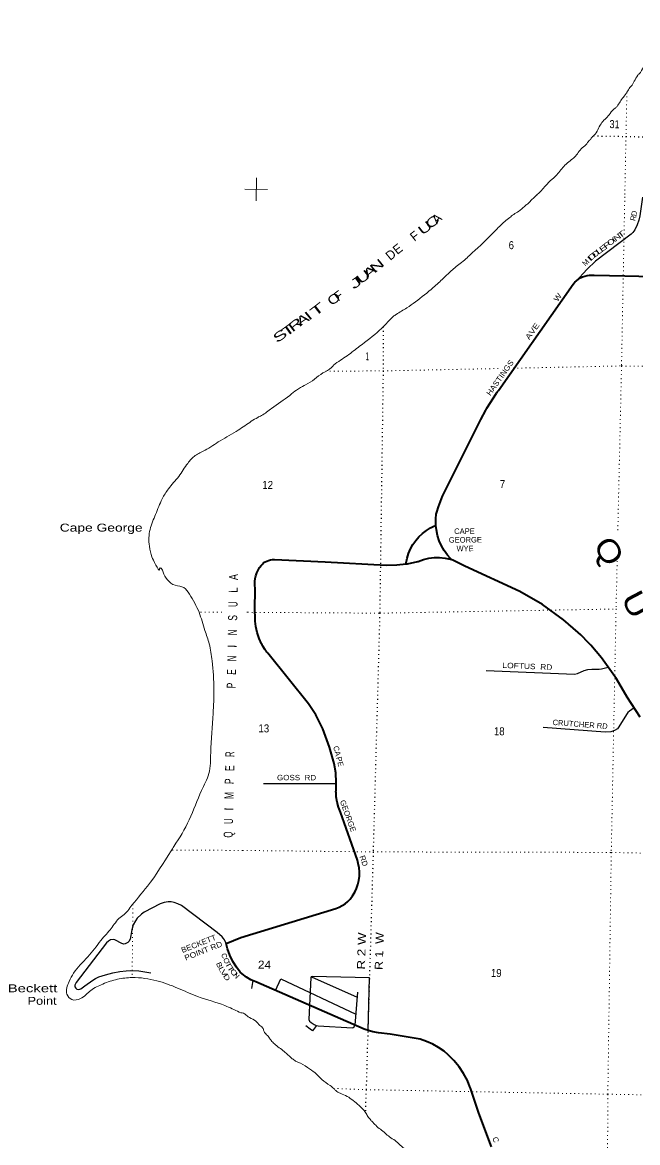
# Model space of a CAD drawing. Header units: feet. Extents: x -493433 to -244333, y 184684 to 373072.
# Drawn here: x -466572 to -453011, y 213272 to 237954 of the extents above; entities that cross this region are included whole.
import ezdxf
from ezdxf.enums import TextEntityAlignment as Align

# ---------------------------------------------------------------- set-up
doc = ezdxf.new("R2010")
doc.units = ezdxf.units.FT
doc.header["$LTSCALE"] = 60
doc.linetypes.add('DOTTED', pattern=[1.5, 0.3, -1.2])
for name, color, linetype, lineweight in [('26', 7, 'Continuous', 40), ('27', 7, 'Continuous', 13), ('29', 7, 'Continuous', 25), ('30', 7, 'Continuous', 13), ('39', 7, 'Continuous', 13), ('4', 7, 'Continuous', 13), ('41', 7, 'Continuous', 13), ('6', 7, 'DOTTED', 25), ('7', 7, 'DOTTED', 13)]:
    doc.layers.add(name, color=color, linetype=linetype, lineweight=lineweight)
doc.layers.add('42', color=7, linetype='Continuous')

msp = doc.modelspace()

# ---------------------------------------------------------------- linework, layer by layer
at = {"layer": '26'}
msp.add_line((-458112.83, 226019.39), (-458112.42, 226022.65), dxfattribs=at)
for points in [[(-457457.33, 226870.9), (-457459.8, 226894.4), (-457459.77, 227017.54), (-457449.5, 227115.01), (-457446.88, 227139.95), (-457439.14, 227165.01), (-457402.76, 227282.87), (-457308.26, 227517.58), (-456466.4, 229205.71), (-456353.19, 229411.63), (-456331.86, 229456.24), (-456123.17, 229786.15), (-456116.22, 229795.85), (-456097.83, 229821.51), (-456080.64, 229845.85), (-454427.7, 232187.2), (-454393.68, 232226.98), (-454355.68, 232262.99), (-454314.13, 232294.83), (-454269.48, 232322.15), (-454222.21, 232344.65), (-454172.86, 232362.09), (-454121.95, 232374.27), (-454070.04, 232381.07), (-454053.11, 232382.1), (-453971.89, 232384.98), (-453294.32, 232372.62), (-448053.89, 232242.56)], [(-458112.42, 226022.65), (-458109.95, 226042.5), (-458089.7, 226149.16), (-458058.42, 226253.11), (-458016.44, 226353.23), (-457964.22, 226448.4), (-457902.35, 226537.6), (-457831.48, 226619.84), (-457752.41, 226694.23), (-457666, 226759.94), (-457573.19, 226816.26), (-457500, 226850.78), (-457457.33, 226870.9)], [(-457118.4, 226125.38), (-457139.9, 226149.31), (-457199.4, 226215.54), (-457271.76, 226315.18), (-457333.3, 226421.84), (-457383.36, 226534.35), (-457421.39, 226651.47), (-457446.96, 226771.93), (-457457.33, 226870.9)], [(-461756.03, 217790.98), (-459659.54, 218429.59), (-459589.35, 218457.51), (-459522.46, 218492.61), (-459459.61, 218534.51), (-459401.48, 218582.75), (-459375.06, 218609.71), (-459350.59, 218634.68), (-459331.62, 218659.71), (-459294.49, 218708.69), (-459246.47, 218788.13), (-459207.01, 218872.15), (-459176.55, 218959.83), (-459155.42, 219050.21), (-459143.85, 219142.31), (-459141.98, 219235.12), (-459149.81, 219327.61), (-459167.27, 219418.77), (-459188.46, 219491.29), (-459563.38, 220554), (-459604.76, 220661.94), (-459635.39, 220775.95), (-459653.94, 220892.54), (-459658.87, 220985.44), (-459660.19, 221010.33), (-459659.16, 221035.44), (-459652.29, 221202.94), (-459664.78, 221415.53), (-459699.42, 221625.64), (-459799.62, 221984.24), (-459947.82, 222385.97), (-459968.29, 222432.35), (-460104.16, 222695.17), (-460266.76, 222942.35), (-461161.95, 224054.09), (-461181.92, 224078.89), (-461201.24, 224104.09), (-461218.92, 224127.16), (-461273.78, 224211.4), (-461290.1, 224236.46), (-461302.24, 224261.4), (-461354.06, 224376.12), (-461397.94, 224508.77), (-461427.72, 224645.28), (-461440.31, 224759.15), (-461443.07, 224784.16), (-461443.32, 224809.15), (-461445.53, 225027.79), (-461443.45, 225460.53), (-461446.13, 225577.18), (-461445.18, 225633.46), (-461437.71, 225698.7), (-461423.45, 225762.8), (-461402.57, 225825.06), (-461375.3, 225884.79), (-461341.94, 225941.34), (-461302.84, 225994.1), (-461281.39, 226017.48), (-461258.47, 226042.47), (-461233.45, 226058.66), (-461223.98, 226064.79), (-461185.01, 226084.73), (-461144.17, 226100.49), (-461101.9, 226111.9), (-461058.67, 226118.82), (-461014.96, 226121.18), (-459897.1, 226068.01), (-458550.32, 225997.59), (-458316.67, 225999.5), (-458112.42, 226022.65)], [(-458112.42, 226022.65), (-458084.49, 226025.82), (-457856.34, 226076.26), (-457847.83, 226078.63), (-457733.77, 226117.98), (-457616.23, 226145.19), (-457496.49, 226159.96), (-457375.86, 226162.13), (-457255.66, 226151.68), (-457145.01, 226130.24), (-457118.4, 226125.38)], [(-452955.36, 222648.43), (-453239.65, 223087.45), (-453476.25, 223487.25), (-453804.41, 223953.3), (-454039.02, 224228.38), (-454060.19, 224253.2), (-454084.41, 224278.38), (-454263.55, 224459.6), (-454491.98, 224659.49), (-454517.25, 224681.61), (-454541.98, 224702.35), (-454643.71, 224787.67), (-455109.11, 225127.41), (-455607.47, 225416.64), (-456816.8, 225972.28), (-457095.01, 226113.51), (-457118.4, 226125.38)], [(-461771.78, 217028.02), (-461853.94, 217135.76), (-461933.24, 217264.62), (-461998.64, 217401.06), (-462049.41, 217543.59), (-462083.72, 217661.63), (-461756.03, 217790.98)], [(-456234.77, 213179.97), (-456508.8, 213918.08), (-456689.17, 214448.83), (-456697.69, 214473.9), (-456707.67, 214498.83), (-456763.74, 214639.03), (-456846.71, 214796.41), (-456945.67, 214944.25), (-457059.55, 215080.94), (-457185.35, 215203.46), (-457276.97, 215283.63), (-457397.13, 215370.04), (-457525.66, 215443.43), (-457661.16, 215502.97), (-457802.14, 215548.02), (-458463.09, 215658.6), (-458724.38, 215688.84), (-458849.1, 215714.5), (-459015.46, 215764.79), (-459035.82, 215771.92), (-461428.11, 216813.19), (-461533.23, 216860.82), (-461632.8, 216919.17), (-461725.72, 216987.61), (-461771.78, 217028.02)]]:
    msp.add_lwpolyline(points, dxfattribs=at)
at = {"layer": '29'}
for p, q in [((-461256.25, 221185.24), (-459651.07, 221182.24)), ((-461494.89, 216842.26), (-461519.95, 216665.19)), ((-460199.55, 216924.83), (-459196.13, 216476.97)), ((-459188.02, 216584.57), (-459242.51, 215861.88))]:
    msp.add_line(p, q, dxfattribs=at)
for points in [[(-452906.15, 234101.65), (-452961.94, 233695.17), (-452986.86, 233592.69), (-453020.09, 233495.74), (-453075.46, 233384.94), (-453114.22, 233324.01), (-453150.21, 233288), (-453936.51, 232695.24), (-454119.24, 232517.96), (-454382.58, 232237.5)], [(-456351.59, 223675.56), (-454400.52, 223595.15), (-454335.18, 223609.96), (-454185.24, 223674.89), (-454108.15, 223695.83), (-454019.36, 223705.47), (-453860.27, 223700.01), (-453803.59, 223706.91), (-453657.43, 223744.55)], [(-453088.22, 222853.61), (-453186.17, 222778.98), (-453223.2, 222747.71), (-453255.39, 222706.97), (-453421.24, 222432.46), (-453457.5, 222391.2), (-453521.7, 222350.23), (-453601.48, 222324.72), (-453723.93, 222316.43), (-455094.16, 222418.43)], [(-462083.72, 217661.63), (-462117.96, 217738.8), (-462139.2, 217771.5), (-462166.17, 217805.83), (-462277.29, 217903.94), (-463068.17, 218499.12), (-463142.51, 218533.46), (-463225.03, 218564.52), (-463292.84, 218575.98), (-463362.29, 218577.61), (-463446.44, 218562.9), (-463532.23, 218531.82), (-463885.19, 218348.69), (-463943.2, 218304.55), (-463951.36, 218298), (-464039.6, 218219.52), (-464081.27, 218159.01), (-464127.84, 218072.36), (-464159.71, 217956.26), (-464198.93, 217753.5), (-464222.61, 217706.09), (-464251.21, 217681.56), (-464303.5, 217648.86), (-464337, 217647.22), (-464381.94, 217661.94), (-464532.27, 217740.42), (-464572.3, 217748.6), (-464630.31, 217740.42), (-464673.61, 217712.63), (-464715.28, 217675.02), (-465388.51, 216798.59), (-465417.1, 216741.37), (-465414.65, 216700.49), (-465390.96, 216672.69), (-465368.9, 216654.7), (-465328.86, 216643.26), (-465283.93, 216661.24), (-465198.96, 216726.65), (-465022.48, 216850.92), (-464959.57, 216888.53), (-464887.67, 216921.23), (-464741.43, 216968.65), (-464580.47, 217012.8), (-464427.69, 217040.59), (-464286.34, 217055.31), (-464192.39, 217060.21), (-464002.84, 217053.67), (-463741.65, 217009.77)], [(-460995.71, 216624.98), (-460878.61, 216882.42), (-459224.64, 216098.9)], [(-458953.22, 215748.87), (-458922.77, 216905.29), (-460186.4, 216929.74), (-460207.41, 216921.9), (-460215.11, 216906.25), (-460256.61, 215980.69), (-460240.63, 215944.15), (-460207.55, 215917.33), (-460138.19, 215874.9), (-460096.66, 215855.51), (-460049.89, 215843.58), (-459293.02, 215803.08), (-459277.16, 215808.42), (-459260.55, 215822.27), (-459242.51, 215861.88)], [(-460091.79, 215854.27), (-460177.04, 215737.81), (-460232.32, 215772.42), (-460323.69, 215841.66)]]:
    msp.add_lwpolyline(points, dxfattribs=at)
at = {"layer": '39'}
for p, q in [((-461487.02, 229192.33), (-461518.25, 229173.72)), ((-461756.04, 216134.16), (-461791.92, 216146.23))]:
    msp.add_line(p, q, dxfattribs=at)
for points in [[(-455236.62, 234149.01), (-455151.71, 234224.6), (-455062.67, 234329.68), (-454980.06, 234416.74), (-454953.14, 234448.46), (-454891.54, 234497.62), (-454794.6, 234594.46), (-454703.49, 234701.52), (-454612.47, 234804.54), (-454499.26, 234907.1), (-454398.72, 234983.69), (-454317.79, 235086.93), (-454230.8, 235190.04), (-454129.96, 235280.75), (-454094.53, 235332.47), (-454047.09, 235379.91), (-454042.93, 235385.88), (-454003.46, 235437.52), (-453968.52, 235467.06), (-453889.22, 235588.49), (-453815.74, 235720.17), (-453728.79, 235821.26), (-453637.9, 235918.23), (-453540.48, 236037.27), (-453485.06, 236080.5), (-453445.64, 236130.13), (-453380.93, 236229.67), (-453304.07, 236330.99), (-453229.01, 236442.43), (-453160.27, 236541.89), (-453154.09, 236547.82), (-453087.14, 236657.41), (-453003.52, 236790.88), (-452986.86, 236814.75), (-452954.02, 236840.29), (-452922.59, 236894.12), (-452849.06, 237027.8), (-452786.07, 237141.52), (-452713.24, 237242.92), (-452642.52, 237340.32), (-452557.6, 237441.46), (-452503.84, 237500.87), (-452470.43, 237552.65), (-452401.25, 237672.29), (-452340.08, 237794.12), (-452337.89, 237802.15), (-452281.26, 237901.87), (-452243.81, 237953.56)], [(-455227.04, 234155.64), (-455299.72, 234090.15), (-455361.35, 234030.74), (-455433.4, 233953.35), (-455468.1, 233931.79), (-455556.35, 233850.66), (-455626.01, 233793.41), (-455742.3, 233722.89), (-455830.33, 233653.86), (-455938.87, 233567.05), (-456164.87, 233347.18), (-456655.81, 232873.83), (-456889.65, 232666.22), (-457123.15, 232476.75), (-457254.57, 232352.01), (-457289.49, 232318.34), (-457515.26, 232110.57), (-457908.41, 231796.89), (-458096.49, 231663.09), (-458333.16, 231520.09), (-458396.58, 231472.82), (-458552.88, 231312.21), (-458698.75, 231169.57), (-459141.04, 230816.42), (-459272.06, 230713.88), (-459558.24, 230511.24), (-459711.62, 230399.02), (-459758.94, 230349.42), (-459946.75, 230229.75), (-460132.88, 230091.89), (-460330.89, 229966.35), (-460357.36, 229952.7), (-460528.67, 229852.91), (-460678.09, 229736.56), (-461078.81, 229449.24), (-461301.61, 229291.87), (-461385.11, 229248.99), (-461526.76, 229165.53)], [(-461526.76, 229165.53), (-461813.21, 228970.73), (-462211.55, 228735.66), (-462546.82, 228527.39), (-462763.13, 228409.25), (-462928.32, 228237.38), (-463126.44, 227949.11), (-463352.43, 227675.64), (-463490.56, 227454.64), (-463635.51, 227114.61), (-463758.16, 226780.12), (-463772.84, 226410.76), (-463715.85, 226177.08), (-463629.4, 225997.26), (-463549.21, 225894.36), (-463538.25, 225932.49), (-463516.24, 225925.91), (-463467.93, 225837.9), (-463377.08, 225674.14), (-463202.67, 225550.84), (-463014.49, 225499.94), (-462890.9, 225357.63), (-462678.67, 224956.66), (-462549, 224557.63), (-462453.2, 224260.42), (-462391.47, 223885.22), (-462349.82, 223253.92), (-462368.14, 222729.08), (-462420.66, 221861.6), (-462463.59, 221404.02), (-462621.47, 221027.93), (-462894.4, 220383.83), (-463232.5, 219795.82), (-463295.22, 219698.3), (-463815.04, 218920.63), (-464202.99, 218440.86), (-464304.58, 218318), (-464419.41, 218231.81), (-464614.44, 217989.93), (-464720.05, 217867.17), (-464840.19, 217726.56), (-465132.78, 217361.72), (-465443.25, 217007.41), (-465540.26, 216821.81), (-465589.16, 216540.12), (-465485.09, 216424.54), (-465291.18, 216446.23), (-465063.38, 216624.71), (-464798.18, 216765.94), (-464477.41, 216871.52), (-464152.2, 216908.31), (-463605.9, 216836.85), (-463150.32, 216676.62), (-462709.45, 216490.48), (-462107.73, 216290.44), (-461791.92, 216146.23)], [(-461756.04, 216134.16), (-461701.79, 216123.09), (-461620.17, 216065.11), (-461566.45, 216025.79), (-461424.72, 215946.55), (-461335.67, 215854.13), (-461264.36, 215784.23), (-461245.43, 215717.3), (-461223.89, 215682.61), (-461154.56, 215614.77), (-461127.04, 215575.93), (-461087.73, 215520.74), (-461016.49, 215446.81), (-460803.79, 215279.51), (-460623.19, 215120.87), (-460549.53, 215069.08), (-460517.53, 215054.38), (-460441.55, 215018.69), (-460242.13, 214896.02), (-460090.96, 214782.3), (-459970.14, 214663.08), (-459791.12, 214528.68), (-459707.64, 214462.59), (-459664.1, 214417.41), (-459564.34, 214359.1), (-459414.37, 214289.79), (-459151.86, 214089.3), (-459005.47, 213935.31), (-458956.64, 213849.68), (-458891.64, 213765.77), (-458869.92, 213741.17), (-458784.83, 213652.86), (-458574.3, 213477.52), (-458480.95, 213399.16), (-458355.44, 213316.17), (-458256.24, 213227.6), (-457795.61, 212835.87), (-457676.99, 212706.6), (-457553.76, 212609.52), (-457503.88, 212580.36), (-457432.04, 212538.7), (-457265.16, 212402.5), (-457103.02, 212228.05), (-457063.86, 212164.79), (-457045.43, 212071.64), (-457041.88, 212045.35), (-457035.18, 211863.64), (-457108.88, 211588.58), (-457138.91, 211492.28), (-457176.95, 211291.21), (-457186.39, 211000.86), (-457184.2, 210901.96), (-457146.4, 210766.09), (-457080.17, 210639.79), (-457033.03, 210572.35), (-456978.22, 210482.58), (-456855.92, 210335.08), (-456774.54, 210265.01), (-456657.13, 210180.14), (-456187.47, 209840.69), (-456163.64, 209820.09), (-456014.39, 209712.46), (-455980.74, 209677.54), (-455968.36, 209584.51), (-455983.38, 209536.36), (-455998.22, 209389.34), (-456024.37, 209284.92), (-456071.19, 209045.68), (-456082.88, 208959.13), (-456066.13, 208884.18), (-456041.04, 208823.2), (-456001.21, 208796.24), (-455989.48, 208775.85), (-455975.42, 208773.58), (-455884.06, 208697.26), (-455810.25, 208653.55), (-455782.36, 208634.88), (-455742.41, 208613.98), (-455663.38, 208525.78), (-455601.82, 208474.22), (-455572.14, 208443.42), (-455475.99, 208300.44), (-455423.58, 208190.53), (-455392.15, 208145.58), (-455263.14, 207925.32), (-455209.5, 207881.98), (-455179.62, 207861.26), (-454930.79, 207794.18), (-454900.84, 207777.49), (-454872.7, 207772.94), (-454812.73, 207743.6), (-454738.55, 207720.05), (-454560.69, 207632.07), (-454388.47, 207566.38), (-454350.43, 207551.58), (-454126.61, 207440.56), (-454044.85, 207390.64)]]:
    msp.add_spline(points, degree=3, dxfattribs=at)
at = {"layer": '4'}
for p, q in [((-461410.86, 234525.59), (-461420.83, 234025.69)), ((-461165.9, 234270.65), (-461665.8, 234280.62))]:
    msp.add_line(p, q, dxfattribs=at)
at = {"layer": '6'}
for p, q in [((-458839.98, 219677.11), (-458996.01, 214438.01)), ((-458996.01, 214438.01), (-459013.07, 213945.42))]:
    msp.add_line(p, q, dxfattribs=at)
for points in [[(-453984.43, 235453.24), (-453266.69, 235440.5), (-452350.45, 235424.06)], [(-458618.27, 231245.61), (-458620.5, 230274.7), (-458695.67, 224936.82), (-458839.98, 219677.11)]]:
    msp.add_lwpolyline(points, dxfattribs=at)
at = {"layer": '7'}
for p, q in [((-453293.55, 234109.5), (-453365.38, 230384.13)), ((-458620.5, 230274.7), (-456077.5, 230327.68)), ((-455751.05, 230334.48), (-453365.38, 230384.13)), ((-453365.38, 230384.13), (-453447.84, 226707.08)), ((-459885.81, 230269.37), (-458620.5, 230274.7)), ((-453461.84, 226082.64), (-453485.54, 225025.88)), ((-462175, 224957.41), (-462696.75, 224959.11)), ((-461608.18, 224955.57), (-461680.01, 224955.8)), ((-461716.45, 219708.95), (-463282.67, 219717.67)), ((-464138, 218519.77), (-464152.14, 216908.31)), ((-453666.8, 214338.25), (-453699.45, 207259.62))]:
    msp.add_line(p, q, dxfattribs=at)
for points in [[(-453247.78, 236414.48), (-453266.69, 235440.16), (-453293.55, 234109.5)], [(-453365.38, 230384.13), (-449702.14, 230325.56), (-448045.53, 230299.04)], [(-461608.18, 224955.57), (-458695.67, 224936.82), (-453485.47, 225028.91)], [(-453485.47, 225028.91), (-453591.6, 219665.59), (-453666.8, 214338.25)], [(-461716.45, 219708.95), (-458839.98, 219677.11), (-453591.6, 219665.59), (-448254.63, 219549.9)], [(-459713.45, 214467.25), (-458996.01, 214438.01), (-453666.8, 214338.25), (-448325.65, 214242.67), (-442986.52, 214146.9), (-439670.47, 214099.18)]]:
    msp.add_lwpolyline(points, dxfattribs=at)

# ---------------------------------------------------------------- texts
at = {"layer": '27'}
for s, height, rotation, width, p in [('W', 120.9, 54.779, 1.15, (-454772.71, 231789.02)), ('AVE', 120.9, 54.779, 1.25, (-455398.02, 230949.42)), ('HASTINGS', 120.9, 54.779, 1.1, (-456256.78, 229716.84)), ('GEORGE', 120.9, 0.336, 0.9, (-457171.76, 226490.96)), ('WYE', 120.9, 0.336, 0.85, (-457001.11, 226301.23)), ('E', 120.9, 282.857, 0.95, (-459629.6, 221651.01)), ('BECKETT', 120, 21.541, 1.1, (-463043.28, 217448.38)), ('POINT RD', 120, 21.541, 1.15, (-462971.85, 217279.59))]:
    msp.add_text(s, height=height, rotation=rotation, dxfattribs=dict(at, width=width)).set_placement(p)
for s, rotation, p in [('CAPE', 0.336, (-457054.23, 226682.39)), ('C', 287.72, (-459725.91, 221990.58)), ('A', 284.074, (-459692.69, 221883.44)), ('P', 284.074, (-459660.22, 221756.96)), ('GEORGE', 289.933, (-459575.37, 220794.42)), ('RD', 289.433, (-459142.96, 219574.78)), ('C', 289.787, (-456215.28, 213372.11))]:
    msp.add_text(s, height=120.9, rotation=rotation, dxfattribs=at).set_placement(p)
for s, rotation, width, p in [('B', 294.208, 1.2, (-462281.86, 217163.19)), ('O', 296.21, 1.1, (-462124.33, 217252.05)), ('T', 299.058, 1.5, (-462080.04, 217156.95)), ('L', 296.216, 1.4, (-462230.35, 217062.9)), ('V', 302.889, 1.45, (-462177.11, 216978.1)), ('D', 303.695, 1.35, (-462114.17, 216879.95)), ('T', 302.692, 1.6, (-462026.11, 217070.32)), ('O', 306.159, 1.35, (-461958.51, 216986.14))]:
    msp.add_text(s, height=114, rotation=rotation, dxfattribs=dict(at, width=width)).set_placement(p, align=Align.CENTER)
for s, rotation, p in [('C', 289.16, (-462174.28, 217368.05)), ('N', 314.828, (-461894.05, 216912.63))]:
    msp.add_text(s, height=114, rotation=rotation, dxfattribs=at).set_placement(p, align=Align.CENTER)
at = {"layer": '30'}
for s, rotation, width, p in [('D', 82.185, 0.8, (-453026.83, 233737.2)), ('R', 76.333, 0.9, (-453049.72, 233628.49)), ('N', 37.011, 1.4, (-453425.18, 233170.1)), ('T', 37.011, 1.75, (-453337.57, 233235.07)), ('E', 37.011, 1.55, (-453736.25, 232933.43)), ('P', 37.011, 1.55, (-453647.63, 233002.99)), ('O', 37.011, 1.35, (-453564.47, 233067.94)), ('I', 37.011, 1.1, (-453497.77, 233117.09)), ('I', 44.133, 1.4, (-454027.11, 232704.87)), ('D', 42.133, 1.6, (-453974.63, 232754.1)), ('D', 37.011, 1.4, (-453901.32, 232809.49)), ('L', 37.011, 1.75, (-453820.09, 232873.54))]:
    msp.add_text(s, height=120, rotation=rotation, dxfattribs=dict(at, width=width)).set_placement(p, align=Align.CENTER)
msp.add_text('M', height=120, rotation=44.133, dxfattribs=at).set_placement((-454112.95, 232621.59), align=Align.CENTER)
for s, rotation, width, p in [('LOFTUS  RD', 357.64, 1.15, (-455990.13, 223730.72)), ('GOSS  RD', 359.893, 1.1, (-460960.02, 221254.69))]:
    msp.add_text(s, height=120, rotation=rotation, dxfattribs=dict(at, width=width)).set_placement(p)
msp.add_text('CRUTCHER RD', height=120, rotation=355.743, dxfattribs=at).set_placement((-454887.84, 222474.78))
at = {"layer": '41'}
for s, rotation, width, p in [('U', 37.5, 1.55, (-457756.16, 233254.6)), ('C', 39.747, 1.6, (-457591.93, 233382.13)), ('U', 38.292, 1.6, (-459118.3, 232172.55)), ('A', 38.387, 1.7, (-458977.27, 232287.53)), ('N', 38.826, 1.6, (-458814.44, 232414.12)), ('J', 36.107, 1.9, (-459269.78, 232061.08)), ('T', 37.45, 1.95, (-460136.78, 231451.38)), ('O', 33.181, 1.3, (-459767.27, 231703.09)), ('I', 39.36, 1.6, (-460251.15, 231374.71)), ('T', 35.692, 1.85, (-460776.35, 231003.92)), ('R', 37.584, 1.65, (-460620.25, 231118.26)), ('A', 32.742, 1.5, (-460454.82, 231248.43)), ('S', 35.59, 1.7, (-460961.22, 230879.14))]:
    msp.add_text(s, height=201.5, rotation=rotation, dxfattribs=dict(at, width=width)).set_placement(p)
for s, rotation, p in [('A', 41.859, (-457439.29, 233498.4)), ('F', 37.918, (-457929.85, 233117.11)), ('E', 37.95, (-458309.32, 232828.34)), ('D', 39.456, (-458463.51, 232696.58)), ('F', 37.278, (-459609.96, 231803.12))]:
    msp.add_text(s, height=201.5, rotation=rotation, dxfattribs=at).set_placement(p)
at = {"layer": '42'}
for s, width, p in [('Cape George', 1.3, (-465749, 226734.45)), ('Beckett', 1.4, (-466895, 216584.45)), ('Point', 1.2, (-466458, 216308.45))]:
    msp.add_text(s, height=175, dxfattribs=dict(at, width=width)).set_placement(p)
at = {"layer": '42', "width": 1.2}
for s, rotation, p in [('Q', 300.673, (-454001.89, 226441.36)), ('U', 297.681, (-453386.28, 225268.07))]:
    msp.add_text(s, height=483.6, rotation=rotation, dxfattribs=at).set_placement(p)
at = {"layer": '42'}
for s, rotation, width, p in [('A', 88.817, 0.75, (-461818.89, 225731.19)), ('L', 88.817, 0.8, (-461825.23, 225446.15)), ('U', 88.817, 0.65, (-461831.26, 225132.08)), ('S', 88.818, 0.7, (-461837.44, 224832.15)), ('N', 88.818, 0.65, (-461843.58, 224511.57)), ('I', 88.818, 0.9, (-461850.38, 224205.49)), ('N', 88.818, 0.65, (-461855.89, 223937.84)), ('E', 88.818, 0.7, (-461862.07, 223638.68)), ('P', 88.818, 0.7, (-461868.21, 223341.11)), ('R', 88.818, 0.65, (-461899.12, 221826.99)), ('E', 88.818, 0.7, (-461902.3, 221518.84)), ('P', 88.818, 0.7, (-461911.44, 221230.26)), ('M', 88.818, 0.7, (-461917.36, 220917.69)), ('I', 88.818, 0.9, (-461924.39, 220618.82)), ('U', 88.818, 0.65, (-461929.9, 220351.94)), ('Q', 88.818, 0.65, (-461935.99, 220056.73))]:
    msp.add_text(s, height=200, rotation=rotation, dxfattribs=dict(at, width=width)).set_placement(p, align=Align.CENTER)
at = {"layer": '6'}
for s, width, p in [('R 2 W', 1.25, (-459021.88, 217082.13)), ('R 1  W', 1.15, (-458630.04, 217074.17))]:
    msp.add_text(s, height=176.3, rotation=88.294, dxfattribs=dict(at, width=width)).set_placement(p)
at = {"layer": '7'}
for s, rotation, width, p in [('31', 358.779, 0.85, (-453631.75, 235625.37)), ('6', 358.955, 0.9, (-455855.09, 232958.22)), ('1', 358.957, 0.45, (-459009.51, 230511.95)), ('12', 358.958, 0.9, (-461285.06, 227677.04)), ('7', 358.956, 0.9, (-456050.01, 227693.31)), ('13', 358.958, 0.9, (-461369.9, 222313.15)), ('18', 358.956, 0.9, (-456179.67, 222249.58)), ('24', 358.958, 1.1, (-461380.96, 217106.22)), ('19', 358.956, 0.9, (-456246.54, 216924.59))]:
    msp.add_text(s, height=176.3, rotation=rotation, dxfattribs=dict(at, width=width)).set_placement(p)

doc.saveas('drawing.dxf')
